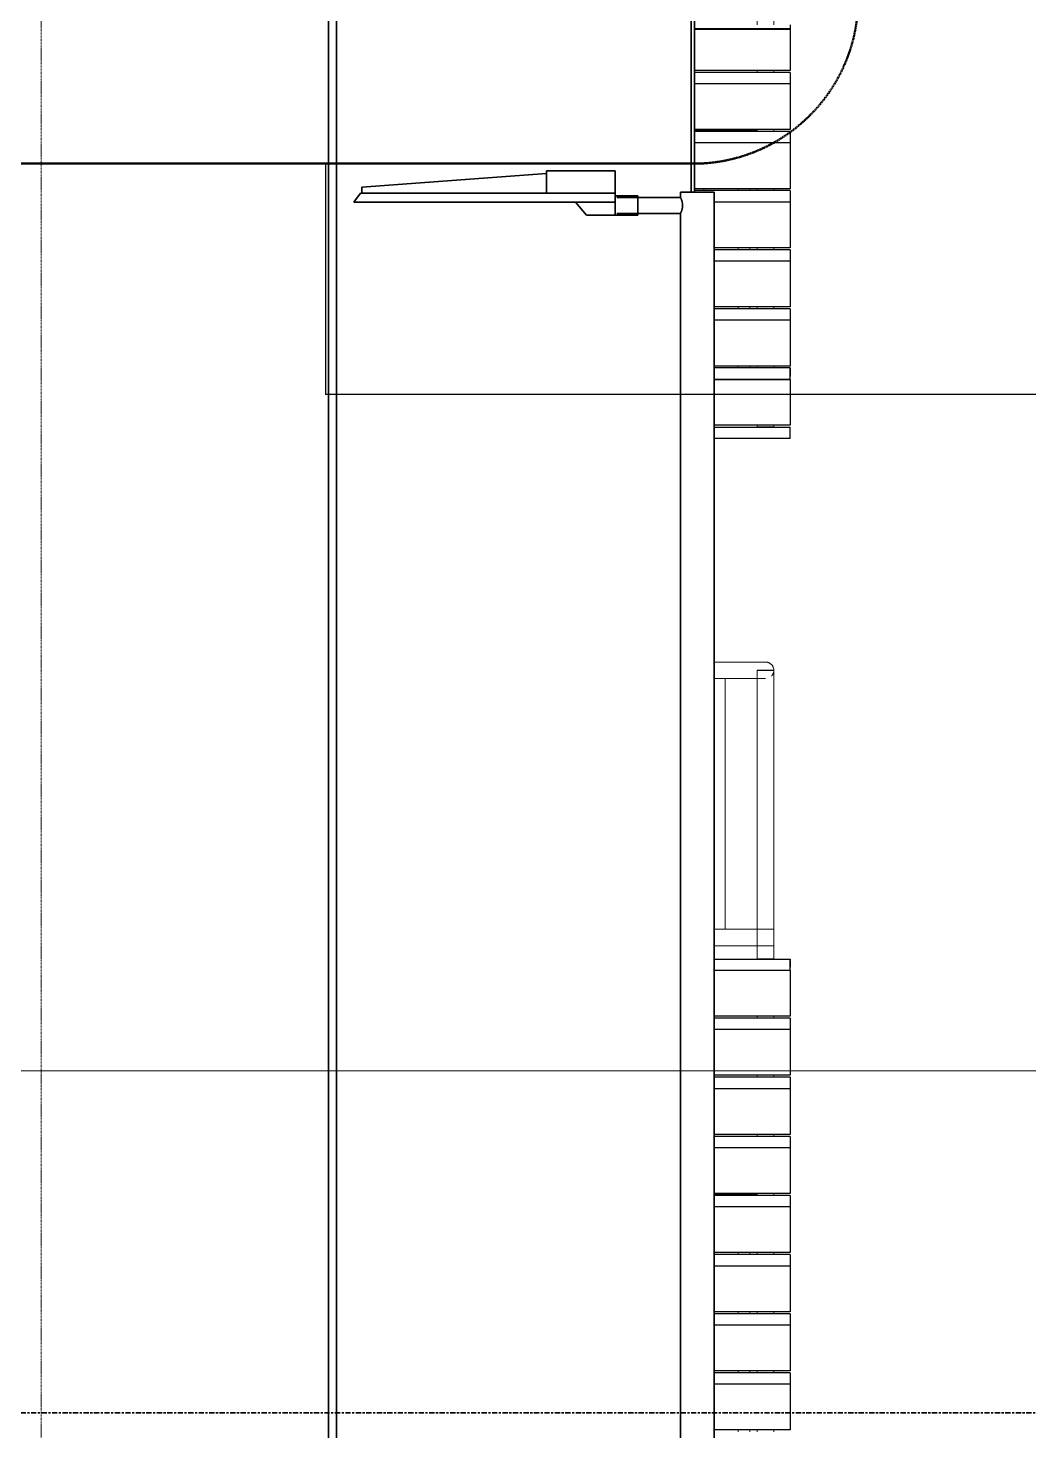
# Model space of a CAD drawing. Header units: millimetres. Extents: x -153298 to 620751, y -313239 to 250031.
# Drawn here: x 83564 to 86598, y -218200 to -213948 of the extents above; entities that cross this region are included whole.
import ezdxf

# ---------------------------------------------------------------- set-up
doc = ezdxf.new("R2010")
doc.units = ezdxf.units.MM
for name, pattern in [('Centre', [31.75, 6.35, -4.7625, 15.875, -4.7625]), ('DPA_Grid _ Level 100', [10, 5.5, -1.6, 1.3, -1.6]), ('DPA_Hidden 50', [3, 2, -1])]:
    doc.linetypes.add(name, pattern=pattern)
for name, color, linetype, lineweight in [('A-DETL-GENF', 7, 'Continuous', 35), ('A-FLOR-E', 7, 'Continuous', 35), ('A-FLOR-HRAL', 7, 'Continuous', 25), ('A-FLOR-LEVL', 7, 'Continuous', 35), ('E-LITE-EQPM', 7, 'Continuous', 35), ('G-ANNO-TEXT', 7, 'Continuous', 9), ('I-WALL-E', 7, 'Continuous', 35), ('S-GRID', 7, 'Continuous', 0), ('S-STRS-E', 7, 'Continuous', 25), ('WALL-E', 7, 'Continuous', 35)]:
    doc.layers.add(name, color=color, linetype=linetype, lineweight=lineweight)

# ---------------------------------------------------------------- blocks, each defined once
blk = doc.blocks.new('Railing - 35mm-V264-2150-01 ENTRANCE 1 ELEVATION 4')
at = {"layer": 'A-FLOR-HRAL', "color": 7, "lineweight": 9}
for p, q in [((18291.9, 111975.7), (18307, 111975.7)), ((18307, 111975.7), (18324.5, 111975.7)), ((18324.5, 111975.7), (18324.5, 111215.7)), ((18307, 111215.7), (18291.9, 111215.7)), ((18324.5, 111215.7), (18307, 111215.7))]:
    blk.add_line(p, q, dxfattribs=at)
blk = doc.blocks.new('Railing - 35mm-V260-2150-01 ENTRANCE 1 ELEVATION 4')
at = {"layer": 'A-FLOR-HRAL', "color": 7, "lineweight": 9}
for p, q in [((18364.5, 107004.5), (18364.5, 107010.3)), ((18399.5, 107010.3), (18399.5, 107004.5)), ((18364.5, 106825.4), (18364.5, 106831.1)), ((18399.5, 106831.1), (18399.5, 106825.4)), ((18364.5, 106646.2), (18364.5, 106651.9)), ((18399.5, 106651.9), (18399.5, 106646.2)), ((18364.5, 106467), (18364.5, 106472.7)), ((18399.5, 106472.7), (18399.5, 106467))]:
    blk.add_line(p, q, dxfattribs=at)
blk = doc.blocks.new('Railing - Post_50mm-V265-2150-01 ENTRANCE 1 ELEVATION 4')
at = {"layer": 'A-FLOR-HRAL', "color": 7, "lineweight": 9}
for p, q in [((18422, 111125.7), (18422, 112000.7)), ((18422, 112000.7), (18458.5, 112000.7)), ((18458.5, 112000.7), (18422, 112000.7)), ((18459.5, 112000.7), (18472, 112000.7)), ((18472, 112000.7), (18459.5, 112000.7)), ((18472, 112000.7), (18472, 111125.7)), ((18458.5, 111125.7), (18422, 111125.7)), ((18422, 111125.7), (18458.5, 111125.7)), ((18472, 111125.7), (18459.5, 111125.7)), ((18459.5, 111125.7), (18472, 111125.7))]:
    blk.add_line(p, q, dxfattribs=at)
blk = doc.blocks.new('Railing - Post_50mm-V261-2150-01 ENTRANCE 1 ELEVATION 4')
at = {"layer": 'A-FLOR-HRAL', "color": 7, "lineweight": 9}
for p, q in [((18422, 108775.4), (18458.5, 108775.4)), ((18458.5, 108775.4), (18422, 108775.4)), ((18422, 107990.4), (18422, 108750.4)), ((18459.5, 108775.4), (18472, 108775.4)), ((18472, 108775.4), (18459.5, 108775.4)), ((18472, 108775.4), (18472, 107900.4)), ((18422, 107900.4), (18422, 107940.5)), ((18458.5, 107900.4), (18422, 107900.4)), ((18422, 107900.4), (18458.5, 107900.4)), ((18472, 107900.4), (18459.5, 107900.4)), ((18459.5, 107900.4), (18472, 107900.4))]:
    blk.add_line(p, q, dxfattribs=at)
blk = doc.blocks.new('Railing - Post_50mm-V266-2150-01 ENTRANCE 1 ELEVATION 4')
at = {"layer": 'A-FLOR-HRAL', "color": 7, "lineweight": 9}
for p, q in [((18422, 110408.9), (18422, 110414.7)), ((18472, 110414.7), (18472, 110408.9)), ((18422, 110229.8), (18422, 110235.5)), ((18472, 110235.5), (18472, 110229.8)), ((18422, 110050.6), (18422, 110056.3)), ((18472, 110056.3), (18472, 110050.6)), ((18422, 109871.4), (18422, 109877.1)), ((18472, 109877.1), (18472, 109871.4)), ((18422, 109692.2), (18422, 109698)), ((18472, 109698), (18472, 109692.2)), ((18422, 109513), (18422, 109518.8)), ((18472, 109513), (18422, 109513)), ((18422, 109513), (18458.5, 109513)), ((18459.5, 109513), (18472, 109513)), ((18472, 109518.8), (18472, 109513))]:
    blk.add_line(p, q, dxfattribs=at)
blk = doc.blocks.new('Railing - Post_50mm-V262-2150-01 ENTRANCE 1 ELEVATION 4')
at = {"layer": 'A-FLOR-HRAL', "color": 7, "lineweight": 9}
for p, q in [((18422, 107004.5), (18422, 107010.3)), ((18472, 107010.3), (18472, 107004.5)), ((18422, 106825.4), (18422, 106831.1)), ((18472, 106831.1), (18472, 106825.4)), ((18422, 106646.2), (18422, 106651.9)), ((18472, 106651.9), (18472, 106646.2)), ((18422, 106467), (18422, 106472.7)), ((18472, 106472.7), (18472, 106467)), ((18422, 106287.8), (18422, 106293.6)), ((18447, 106287.8), (18458.5, 106287.8)), ((18458.5, 106287.8), (18447, 106287.8)), ((18447, 106287.8), (18447, 106287.8)), ((18459.5, 106287.8), (18459.5, 106287.8)), ((18472, 106293.6), (18472, 106287.8))]:
    blk.add_line(p, q, dxfattribs=at)
blk = doc.blocks.new('Railing - Railing-14945778-2150-01 ENTRANCE 1 ELEVATION 4')
at = {"layer": 'A-FLOR-HRAL', "color": 7, "lineweight": 9}
for p, q in [((18472, 111215.7), (18290.8, 111215.7)), ((18472, 111215.7), (18472, 111190.7)), ((18472, 111190.7), (18472, 111214.8)), ((18290.8, 111165.7), (18472, 111165.7)), ((18422, 111165.7), (18422, 111125.7)), ((18472, 111190.7), (18472, 111165.7)), ((18472, 111166.5), (18472, 111190.7)), ((18472, 111125.7), (18472, 111186)), ((18422, 110952.2), (18422, 110946.5)), ((18472, 110946.5), (18472, 110952.2)), ((18422, 110773), (18422, 110767.3)), ((18472, 110767.3), (18472, 110773)), ((18422, 110593.9), (18422, 110588.1)), ((18472, 110588.1), (18472, 110593.9)), ((18422, 110414.7), (18422, 110408.9)), ((18472, 110408.9), (18472, 110414.7)), ((18422, 110235.5), (18422, 110229.8)), ((18472, 110229.8), (18472, 110235.5)), ((18422, 110056.3), (18422, 110050.6)), ((18472, 110050.6), (18472, 110056.3)), ((18422, 109877.1), (18422, 109871.4)), ((18472, 109871.4), (18472, 109877.1)), ((18422, 109698), (18422, 109692.2)), ((18472, 109692.2), (18472, 109698))]:
    blk.add_line(p, q, dxfattribs=at)
at = {"color": 7}
for name, p in [('Railing - 35mm-V264-2150-01 ENTRANCE 1 ELEVATION 4', (0, 0)), ('Railing - Post_50mm-V265-2150-01 ENTRANCE 1 ELEVATION 4', (0, 0)), ('Railing - Post_50mm-V261-2150-01 ENTRANCE 1 ELEVATION 4', (0, 3225.2)), ('Railing - Post_50mm-V266-2150-01 ENTRANCE 1 ELEVATION 4', (0, 0)), ('Railing - 35mm-V260-2150-01 ENTRANCE 1 ELEVATION 4', (0, 3225.2)), ('Railing - Post_50mm-V262-2150-01 ENTRANCE 1 ELEVATION 4', (0, 3225.2))]:
    blk.add_blockref(name, p, dxfattribs=at)
blk = doc.blocks.new('Top Rail Type - Top Rail_Internal_-14945782-2150-01 ENTRANCE 1 ELEVATION 4')
at = {"layer": 'A-FLOR-HRAL', "color": 7, "lineweight": 9}
for p, q in [((18447, 112025.7), (18290.8, 112025.7)), ((18290.8, 111975.7), (18447, 111975.7)), ((18422, 111975.7), (18422, 111215.7)), ((18472, 111125.7), (18472, 112000.7)), ((18422, 111165.7), (18422, 111125.7)), ((18422, 110952.2), (18422, 110946.5)), ((18472, 110946.5), (18472, 110952.2)), ((18422, 110773), (18422, 110767.3)), ((18472, 110767.3), (18472, 110773)), ((18422, 110593.9), (18422, 110588.1)), ((18472, 110588.1), (18472, 110593.9)), ((18422, 110413), (18290.8, 110413)), ((18422, 110414.7), (18422, 110408.9)), ((18472, 110408.9), (18472, 110414.7))]:
    blk.add_line(p, q, dxfattribs=at)
for points in [[(18447, 112025.7), (18451, 112025.6), (18454.9, 112024.7), (18458.5, 112022.9)], [(18459.5, 112022.3), (18461.4, 112021.2), (18464.9, 112018.5), (18468.9, 112013.3), (18471.4, 112007.2), (18472, 112002.8), (18472, 112000.7)]]:
    blk.add_open_spline(points, degree=3, dxfattribs=at)
for points, knots in [([(18447, 112025.7), (18447.6, 112025.7), (18448.7, 112025.6), (18450.3, 112025.5), (18451.9, 112025.2), (18453.5, 112024.8), (18455.1, 112024.3), (18456.6, 112023.8), (18458.1, 112023.1), (18459.5, 112022.3), (18460.9, 112021.5), (18462.7, 112020.2), (18464.3, 112018.7), (18465.8, 112017.1), (18467.2, 112015.5), (18468.7, 112013.2), (18470.2, 112010.2), (18471.6, 112006.1), (18472, 112002.8), (18472, 112000.7)], [0.5, 0.5, 0.5, 0.5, 0.5208333, 0.5416667, 0.5625, 0.5833333, 0.6041667, 0.625, 0.6458333, 0.6666667, 0.6875, 0.7083333, 0.75, 0.7708333, 0.7916667, 0.8333333, 0.875, 0.9166667, 1, 1, 1, 1]), ([(18472, 112000.7), (18472, 111998.5), (18471.6, 111995.2), (18470.2, 111991.1), (18468.7, 111988.1), (18467.2, 111985.8), (18465.8, 111984.2), (18465.1, 111983.4), (18464.7, 111983)], [0, 0, 0, 0, 0.0833333, 0.125, 0.1666667, 0.2083333, 0.2291667, 0.25, 0.25, 0.25, 0.25])]:
    blk.add_open_spline(points, degree=3, knots=knots, dxfattribs=at)
blk = doc.blocks.new('Railing - 35mm-V267-2150-01 ENTRANCE 1 ELEVATION 4')
at = {"layer": 'A-FLOR-HRAL', "color": 7, "lineweight": 9}
for p, q in [((18289.5, 114082.5), (18289.5, 114842.5)), ((18289.5, 114842.5), (18307, 114842.5)), ((18307, 114842.5), (18324.5, 114842.5)), ((18324.5, 114842.5), (18324.5, 114082.5)), ((18307, 114082.5), (18289.5, 114082.5)), ((18324.5, 114082.5), (18307, 114082.5))]:
    blk.add_line(p, q, dxfattribs=at)
blk = doc.blocks.new('Railing - 35mm-V268-2150-01 ENTRANCE 1 ELEVATION 4')
at = {"layer": 'A-FLOR-HRAL', "color": 7, "lineweight": 9}
blk.add_line((18259.5, 113460.7), (18259.5, 113455), dxfattribs=at)
blk = doc.blocks.new('Railing - Post_50mm-V269-2150-01 ENTRANCE 1 ELEVATION 4')
at = {"layer": 'A-FLOR-HRAL', "color": 7, "lineweight": 9}
for p, q in [((18422, 113992.5), (18422, 114867.5)), ((18422, 114867.5), (18458.5, 114867.5)), ((18458.5, 114867.5), (18422, 114867.5)), ((18459.5, 114867.5), (18472, 114867.5)), ((18472, 114867.5), (18459.5, 114867.5)), ((18472, 114867.5), (18472, 113992.5)), ((18472, 113992.5), (18422, 113992.5)), ((18422, 113992.5), (18458.5, 113992.5)), ((18459.5, 113992.5), (18472, 113992.5))]:
    blk.add_line(p, q, dxfattribs=at)
blk = doc.blocks.new('Railing - Post_50mm-V270-2150-01 ENTRANCE 1 ELEVATION 4')
at = {"layer": 'A-FLOR-HRAL', "color": 7, "lineweight": 9}
for p, q in [((18422, 114867.5), (18458.5, 114867.5)), ((18458.5, 114867.5), (18422, 114867.5)), ((18459.5, 114867.5), (18472, 114867.5)), ((18472, 114867.5), (18459.5, 114867.5)), ((18472, 114867.5), (18472, 113992.5)), ((18422, 114082.5), (18422, 114842.5)), ((18422, 113992.5), (18422, 114032.5)), ((18458.5, 113992.5), (18422, 113992.5)), ((18422, 113992.5), (18458.5, 113992.5)), ((18472, 113992.5), (18459.5, 113992.5)), ((18459.5, 113992.5), (18472, 113992.5))]:
    blk.add_line(p, q, dxfattribs=at)
blk = doc.blocks.new('Railing - Post_50mm-V271-2150-01 ENTRANCE 1 ELEVATION 4')
at = {"layer": 'A-FLOR-HRAL', "color": 7, "lineweight": 9}
for p, q in [((18422, 114867.5), (18458.5, 114867.5)), ((18458.5, 114867.5), (18422, 114867.5)), ((18459.5, 114867.5), (18472, 114867.5)), ((18472, 114867.5), (18459.5, 114867.5)), ((18472, 114867.5), (18472, 113957.5)), ((18422, 114082.5), (18422, 114842.5)), ((18422, 113957.5), (18422, 114032.5)), ((18422, 113813.3), (18422, 113819.1)), ((18458.5, 113813.3), (18422, 113813.3)), ((18422, 113813.3), (18458.5, 113813.3)), ((18472, 113813.3), (18459.5, 113813.3)), ((18459.5, 113813.3), (18472, 113813.3)), ((18472, 113819.1), (18472, 113813.3))]:
    blk.add_line(p, q, dxfattribs=at)
blk = doc.blocks.new('Railing - Post_50mm-V272-2150-01 ENTRANCE 1 ELEVATION 4')
at = {"layer": 'A-FLOR-HRAL', "color": 7, "lineweight": 9}
for p, q in [((18422, 113634.5), (18422, 113639.9)), ((18472, 113639.9), (18472, 113634.5)), ((18422, 113455), (18422, 113460.7)), ((18472, 113460.7), (18472, 113455)), ((18422, 113275.8), (18422, 113281.5)), ((18472, 113281.5), (18472, 113275.8)), ((18422, 113096.6), (18422, 113102.4)), ((18472, 113102.4), (18472, 113096.6)), ((18422, 112917.4), (18422, 112923.2)), ((18472, 112923.2), (18472, 112917.4)), ((18422, 112738.3), (18422, 112744)), ((18472, 112738.3), (18422, 112738.3)), ((18422, 112738.3), (18458.5, 112738.3)), ((18459.5, 112738.3), (18472, 112738.3)), ((18472, 112744), (18472, 112738.3))]:
    blk.add_line(p, q, dxfattribs=at)
blk = doc.blocks.new('Railing - Railing-14946120-2150-01 ENTRANCE 1 ELEVATION 4')
at = {"layer": 'A-FLOR-HRAL', "color": 7, "lineweight": 9}
for p, q in [((18472, 114082.5), (18232, 114082.5)), ((18472, 114082.5), (18472, 114057.5)), ((18472, 114064.5), (18472, 114081.7)), ((18472, 114057.5), (18472, 114064)), ((18472, 114057.5), (18472, 114032.5)), ((18472, 114033.4), (18472, 114057.5)), ((18472, 113957.5), (18472, 114052.8)), ((18232, 114032.5), (18472, 114032.5)), ((18422, 114032.5), (18422, 113957.5)), ((18422, 113819.1), (18422, 113813.3)), ((18472, 113813.3), (18472, 113819.1)), ((18422, 113639.9), (18422, 113634.5)), ((18472, 113634.5), (18472, 113639.9)), ((18422, 113460.7), (18422, 113455)), ((18472, 113455), (18472, 113460.7)), ((18422, 113281.5), (18422, 113275.8)), ((18472, 113275.8), (18472, 113281.5)), ((18422, 113102.4), (18422, 113096.6)), ((18472, 113096.6), (18472, 113102.4)), ((18422, 112923.2), (18422, 112917.4)), ((18472, 112917.4), (18472, 112923.2))]:
    blk.add_line(p, q, dxfattribs=at)
at = {"color": 7}
for name, p in [('Railing - Post_50mm-V269-2150-01 ENTRANCE 1 ELEVATION 4', (0, 0)), ('Railing - Post_50mm-V270-2150-01 ENTRANCE 1 ELEVATION 4', (0, 0)), ('Railing - Post_50mm-V271-2150-01 ENTRANCE 1 ELEVATION 4', (0, 0)), ('Railing - 35mm-V267-2150-01 ENTRANCE 1 ELEVATION 4', (0, 0)), ('Railing - Post_50mm-V272-2150-01 ENTRANCE 1 ELEVATION 4', (0, 0)), ('Railing - 35mm-V268-2150-01 ENTRANCE 1 ELEVATION 4', (0, 0)), ('Railing - 35mm-V260-2150-01 ENTRANCE 1 ELEVATION 4', (0, 6450.4)), ('Railing - Post_50mm-V262-2150-01 ENTRANCE 1 ELEVATION 4', (0, 6450.4))]:
    blk.add_blockref(name, p, dxfattribs=at)
blk = doc.blocks.new('Top Rail Type - Top Rail_Internal_-14946124-2150-01 ENTRANCE 1 ELEVATION 4')
at = {"layer": 'A-FLOR-HRAL', "color": 7, "lineweight": 9}
for p, q in [((18447, 114892.5), (18232, 114892.5)), ((18472, 113957.5), (18472, 114867.5)), ((18232, 114842.5), (18447, 114842.5)), ((18422, 114842.5), (18422, 114082.5)), ((18422, 114032.5), (18422, 113957.5)), ((18422, 113819.1), (18422, 113813.3)), ((18472, 113813.3), (18472, 113819.1)), ((18422, 113638.3), (18232, 113638.3)), ((18422, 113639.9), (18422, 113634.5)), ((18472, 113634.5), (18472, 113639.9))]:
    blk.add_line(p, q, dxfattribs=at)
for points in [[(18447, 114892.5), (18451, 114892.5), (18454.9, 114891.5), (18458.5, 114889.7)], [(18459.5, 114889.2), (18461.3, 114888.1), (18463, 114886.9), (18464.5, 114885.4)], [(18464.7, 114885.2), (18466.2, 114883.6), (18468.9, 114880.2), (18471.4, 114874.1), (18472, 114869.7), (18472, 114867.5)]]:
    blk.add_open_spline(points, degree=3, dxfattribs=at)
for points, knots in [([(18447, 114892.5), (18447.6, 114892.5), (18448.7, 114892.5), (18450.3, 114892.3), (18451.9, 114892), (18453.5, 114891.7), (18455.1, 114891.2), (18456.6, 114890.6), (18458.1, 114889.9), (18459.5, 114889.2), (18460.9, 114888.3), (18462.7, 114887), (18464.3, 114885.6), (18465.8, 114884), (18467.2, 114882.3), (18468.7, 114880), (18470.2, 114877.1), (18471.6, 114873), (18472, 114869.7), (18472, 114867.5)], [0.5, 0.5, 0.5, 0.5, 0.5208333, 0.5416667, 0.5625, 0.5833333, 0.6041667, 0.625, 0.6458333, 0.6666667, 0.6875, 0.7083333, 0.75, 0.7708333, 0.7916667, 0.8333333, 0.875, 0.9166667, 1, 1, 1, 1]), ([(18472, 114867.5), (18472, 114865.3), (18471.6, 114862.1), (18470.2, 114857.9), (18468.7, 114855), (18467.2, 114852.7), (18465.8, 114851), (18465.1, 114850.2), (18464.7, 114849.8)], [0, 0, 0, 0, 0.0833333, 0.125, 0.1666667, 0.2083333, 0.2291667, 0.25, 0.25, 0.25, 0.25])]:
    blk.add_open_spline(points, degree=3, knots=knots, dxfattribs=at)
blk = doc.blocks.new('ACM_L14 - LED Street Light Luminaire with Wide Light - PRA4-CB-8-V324-2150-01 ENTRANCE 1 ELEVATION 4')
at = {"layer": 'E-LITE-EQPM', "color": 7}
for p, q in [((17223.2, 113465.7), (17783.2, 113507.1)), ((17783.2, 113507.1), (17223.2, 113465.7)), ((17991.5, 113515.1), (17783.2, 113515.1)), ((17783.2, 113500.1), (17783.2, 113515.1)), ((17783.2, 113514.6), (17783.2, 113500.1)), ((17783.2, 113507.1), (17783.2, 113447.1)), ((17783.2, 113447.1), (17783.2, 113507.1)), ((17783.2, 113500.1), (17783.2, 113447.1)), ((17783.2, 113447.1), (17783.2, 113500.1)), ((17991.5, 113515.1), (17991.5, 113500.1)), ((17991.5, 113500.1), (17991.5, 113514.6)), ((17991.5, 113447.1), (17991.5, 113500.1)), ((17991.5, 113500.1), (17991.5, 113447.1)), ((17223.2, 113447.1), (17223.2, 113465.7)), ((17223.2, 113465.7), (17223.2, 113447.1)), ((17219.5, 113447.1), (17199.5, 113419.6)), ((17199.5, 113419.6), (17219.5, 113447.1)), ((17244.5, 113419.6), (17199.5, 113419.6)), ((17199.5, 113419.6), (17244.5, 113419.6)), ((17219.5, 113447.1), (17244.5, 113447.1)), ((17244.5, 113447.1), (17219.5, 113447.1)), ((17244.5, 113419.6), (17220.4, 113419.6)), ((17220.6, 113419.6), (17252.5, 113419.6)), ((17783.2, 113447.1), (17223.2, 113447.1)), ((17223.2, 113447.1), (17783.2, 113447.1)), ((17244.5, 113447.1), (17564.3, 113447.1)), ((17564.3, 113447.1), (17244.5, 113447.1)), ((17703.2, 113419.6), (17244.5, 113419.6)), ((17706.8, 113419.6), (17244.5, 113419.6)), ((17244.5, 113419.6), (17706.8, 113419.6)), ((17252.5, 113419.6), (17711.6, 113419.6)), ((17564.3, 113447.1), (17586.7, 113447.1)), ((17586.7, 113447.1), (17564.3, 113447.1)), ((17586.7, 113447.1), (17688.5, 113447.1)), ((17688.5, 113447.1), (17586.7, 113447.1)), ((17688.5, 113447.1), (17991.5, 113447.1)), ((17991.5, 113447.1), (17688.5, 113447.1)), ((17755.3, 113419.6), (17703.2, 113419.6)), ((17742.1, 113419.6), (17706.8, 113419.6)), ((17706.8, 113419.6), (17742.1, 113419.6)), ((17711.6, 113419.6), (17755.3, 113419.6)), ((17878.7, 113419.6), (17742.1, 113419.6)), ((17742.1, 113419.6), (17878.7, 113419.6)), ((17991.5, 113447.1), (17783.2, 113447.1)), ((17783.2, 113447.1), (17991.5, 113447.1)), ((17904.2, 113380.6), (17871.5, 113419.6)), ((17871.5, 113419.6), (17991.5, 113419.6)), ((17991.5, 113419.6), (17871.5, 113419.6)), ((17871.5, 113419.6), (17904.2, 113380.6)), ((17991.5, 113419.6), (17878.7, 113419.6)), ((17878.7, 113419.6), (17991.5, 113419.6)), ((17991.5, 113419.6), (17991.5, 113447.1)), ((17991.5, 113419.6), (17991.5, 113447.1)), ((18059.5, 113438.6), (17991.5, 113438.6)), ((17991.5, 113419.6), (17991.5, 113437.7)), ((17991.5, 113437.7), (17991.5, 113419.6)), ((17991.5, 113419.6), (17991.5, 113433.4)), ((17991.5, 113433.4), (17991.5, 113419.6)), ((17991.5, 113409.6), (17991.5, 113419.6)), ((17991.5, 113419.6), (17991.5, 113409.6)), ((17991.5, 113409.6), (17991.5, 113419.6)), ((17991.5, 113419.6), (17991.5, 113409.6)), ((17991.5, 113419.6), (17991.5, 113380.6)), ((17991.5, 113380.6), (17991.5, 113419.6)), ((18189.2, 113433.7), (17996.5, 113433.7)), ((18059.5, 113438.6), (18059.5, 113409.6)), ((18059.5, 113434.7), (18059.5, 113437.6)), ((18059.5, 113409.6), (18059.5, 113432.8)), ((18189.2, 113450), (18189.2, 113433.7)), ((18189.2, 113450), (18290.8, 113450)), ((18290.8, 113450), (18189.2, 113450)), ((18290.8, 101550), (18290.8, 113450)), ((17991.5, 113380.6), (17904.2, 113380.6)), ((17904.2, 113380.6), (17991.5, 113380.6)), ((17991.5, 113409.6), (17991.5, 113381.6)), ((17991.5, 113381.6), (17991.5, 113409.6)), ((17991.5, 113409.6), (17991.5, 113386.4)), ((17991.5, 113386.4), (17991.5, 113409.6)), ((17991.5, 113380.6), (18059.5, 113380.6)), ((17996.5, 113385.7), (18189.2, 113385.7)), ((18059.5, 113409.6), (18059.5, 113380.6)), ((18059.5, 113386.4), (18059.5, 113409.6)), ((18059.5, 113381.6), (18059.5, 113385.8)), ((18189.2, 113385.8), (18189.2, 102440.9))]:
    blk.add_line(p, q, dxfattribs=at)
blk.add_open_spline([(18189.2, 113433.7), (18189.2, 113433.7), (18189.4, 113433.5), (18189.9, 113432.4), (18190.8, 113430.6), (18191.8, 113428.2), (18192.7, 113425.8), (18193.5, 113423.6), (18194, 113421.8), (18194.4, 113420), (18194.8, 113418), (18195.2, 113416), (18195.5, 113413.8), (18195.6, 113411.4), (18195.6, 113408.7), (18195.5, 113406), (18195.2, 113403.5), (18194.7, 113400.9), (18194.2, 113398.5), (18193.6, 113396.4), (18192.9, 113394.3), (18192.2, 113392.4), (18191.4, 113390.2), (18189.9, 113386.9), (18189.2, 113385.8), (18189.2, 113385.7)], degree=3, knots=[0, 0, 0, 0, 0.055556, 0.111111, 0.166667, 0.222222, 0.277778, 0.305556, 0.333333, 0.361111, 0.388889, 0.416667, 0.444444, 0.479167, 0.513889, 0.548611, 0.583333, 0.618056, 0.652778, 0.6875, 0.722222, 0.756944, 0.791667, 0.861111, 1, 1, 1, 1], dxfattribs=at)
blk = doc.blocks.new('ACM_L14 - LED Street Light Luminaire with Wide Light - PRA4-CB-8-V325-2150-01 ENTRANCE 1 ELEVATION 4')
at = {"layer": 'E-LITE-EQPM', "color": 7}
for p, q in [((17223.2, 113465.7), (17783.2, 113507.1)), ((17783.2, 113507.1), (17223.2, 113465.7)), ((17991.5, 113515.1), (17783.2, 113515.1)), ((17783.2, 113500.1), (17783.2, 113514.6)), ((17783.2, 113514.6), (17783.2, 113500.1)), ((17783.2, 113507.1), (17783.2, 113447.1)), ((17783.2, 113447.1), (17783.2, 113507.1)), ((17783.2, 113500.1), (17783.2, 113447.1)), ((17783.2, 113447.1), (17783.2, 113500.1)), ((17991.5, 113500.1), (17991.5, 113514.6)), ((17991.5, 113514.6), (17991.5, 113500.1)), ((17991.5, 113447.1), (17991.5, 113500.1)), ((17991.5, 113500.1), (17991.5, 113447.1)), ((17223.2, 113447.1), (17223.2, 113465.7)), ((17223.2, 113465.7), (17223.2, 113447.1)), ((17219.5, 113447.1), (17199.5, 113419.6)), ((17199.5, 113419.6), (17219.5, 113447.1)), ((17244.5, 113419.6), (17199.5, 113419.6)), ((17199.5, 113419.6), (17244.5, 113419.6)), ((17219.5, 113447.1), (17244.5, 113447.1)), ((17244.5, 113447.1), (17219.5, 113447.1)), ((17244.5, 113419.6), (17220.4, 113419.6)), ((17220.6, 113419.6), (17252.5, 113419.6)), ((17783.2, 113447.1), (17223.2, 113447.1)), ((17223.2, 113447.1), (17783.2, 113447.1)), ((17244.5, 113447.1), (17564.3, 113447.1)), ((17564.3, 113447.1), (17244.5, 113447.1)), ((17703.2, 113419.6), (17244.5, 113419.6)), ((17706.8, 113419.6), (17244.5, 113419.6)), ((17244.5, 113419.6), (17706.8, 113419.6)), ((17252.5, 113419.6), (17711.6, 113419.6)), ((17564.3, 113447.1), (17586.7, 113447.1)), ((17586.7, 113447.1), (17564.3, 113447.1)), ((17586.7, 113447.1), (17688.5, 113447.1)), ((17688.5, 113447.1), (17586.7, 113447.1)), ((17688.5, 113447.1), (17991.5, 113447.1)), ((17991.5, 113447.1), (17688.5, 113447.1)), ((17755.3, 113419.6), (17703.2, 113419.6)), ((17742.1, 113419.6), (17706.8, 113419.6)), ((17706.8, 113419.6), (17742.1, 113419.6)), ((17711.6, 113419.6), (17755.3, 113419.6)), ((17878.7, 113419.6), (17742.1, 113419.6)), ((17742.1, 113419.6), (17878.7, 113419.6)), ((17991.5, 113447.1), (17783.2, 113447.1)), ((17783.2, 113447.1), (17991.5, 113447.1)), ((17904.2, 113380.6), (17871.5, 113419.6)), ((17871.5, 113419.6), (17991.5, 113419.6)), ((17991.5, 113419.6), (17871.5, 113419.6)), ((17871.5, 113419.6), (17904.2, 113380.6)), ((17991.5, 113419.6), (17878.7, 113419.6)), ((17878.7, 113419.6), (17991.5, 113419.6)), ((17991.5, 113419.6), (17991.5, 113447.1)), ((17991.5, 113419.6), (17991.5, 113447.1)), ((17991.5, 113419.6), (17991.5, 113437.7)), ((17991.5, 113437.7), (17991.5, 113419.6)), ((17991.5, 113419.6), (17991.5, 113433.4)), ((17991.5, 113433.4), (17991.5, 113419.6)), ((17991.5, 113409.6), (17991.5, 113419.6)), ((17991.5, 113419.6), (17991.5, 113409.6)), ((17991.5, 113409.6), (17991.5, 113419.6)), ((17991.5, 113419.6), (17991.5, 113409.6)), ((17991.5, 113419.6), (17991.5, 113380.6)), ((17991.5, 113380.6), (17991.5, 113419.6)), ((18059.5, 113434.7), (18059.5, 113437.6)), ((18059.5, 113437.6), (18059.5, 113434.7)), ((18189.2, 113433.7), (18059.5, 113433.7)), ((18189.2, 113450), (18189.2, 113433.7)), ((18189.2, 113450), (18290.8, 113450)), ((18290.8, 113450), (18189.2, 113450)), ((18290.8, 101550), (18290.8, 113450)), ((17991.5, 113380.6), (17904.2, 113380.6)), ((17904.2, 113380.6), (17991.5, 113380.6)), ((17991.5, 113409.6), (17991.5, 113381.6)), ((17991.5, 113381.6), (17991.5, 113409.6)), ((17991.5, 113409.6), (17991.5, 113386.4)), ((17991.5, 113386.4), (17991.5, 113409.6)), ((18059.5, 113385.8), (18059.5, 113381.6)), ((18059.5, 113381.6), (18059.5, 113385.8)), ((18059.5, 113385.7), (18189.2, 113385.7))]:
    blk.add_line(p, q, dxfattribs=at)
blk.add_open_spline([(18189.2, 113433.7), (18189.2, 113433.7), (18189.4, 113433.5), (18189.9, 113432.4), (18190.8, 113430.6), (18191.8, 113428.2), (18192.7, 113425.8), (18193.5, 113423.6), (18194, 113421.8), (18194.4, 113420), (18194.8, 113418), (18195.2, 113416), (18195.5, 113413.8), (18195.6, 113411.4), (18195.6, 113408.7), (18195.5, 113406), (18195.2, 113403.5), (18194.7, 113400.9), (18194.2, 113398.5), (18193.6, 113396.4), (18192.9, 113394.3), (18192.2, 113392.4), (18191.4, 113390.2), (18189.9, 113386.9), (18189.2, 113385.8), (18189.2, 113385.7)], degree=3, knots=[0, 0, 0, 0, 0.055556, 0.111111, 0.166667, 0.222222, 0.277778, 0.305556, 0.333333, 0.361111, 0.388889, 0.416667, 0.444444, 0.479167, 0.513889, 0.548611, 0.583333, 0.618056, 0.652778, 0.6875, 0.722222, 0.756944, 0.791667, 0.861111, 1, 1, 1, 1], dxfattribs=at)
blk = doc.blocks.new('DPA_AN_Callout - DPA_AN_Callout-15531120-2150-01 ENTRANCE 1 ELEVATION 4')
at = {"layer": 'A-DETL-GENF', "color": 7, "linetype": 'DPA_Hidden 50', "lineweight": 50}
blk.add_line((18227.9, 113536.5), (15776.2, 113536.5), dxfattribs=at)
at = {"layer": 'A-DETL-GENF', "color": 7, "lineweight": 25}
for p in [(17113, 113536.5), (23961.3, 112837)]:
    blk.add_line(p, (17113, 112837), dxfattribs=at)
at = {"layer": 'A-DETL-GENF', "color": 7, "linetype": 'DPA_Hidden 50', "lineweight": 50}
blk.add_arc((18227.9, 114036.5), 500, 270, 0, dxfattribs=at)

msp = doc.modelspace()

# ---------------------------------------------------------------- linework, layer by layer
at = {"layer": 'A-FLOR-E', "color": 7}
for p, q in [((85584.6466, -213950.0775), (85874.6466, -213950.0775)), ((85874.6466, -213951.0775), (85584.6466, -213951.0775)), ((85874.6466, -213951.0775), (85874.6466, -213950.0775))]:
    msp.add_line(p, q, dxfattribs=at)
at = {"layer": 'A-FLOR-LEVL', "color": 7, "linetype": 'Centre'}
msp.add_line((60861.2198, -218145.1981), (103364.1634, -218145.1981), dxfattribs=at)
at = {"layer": 'G-ANNO-TEXT', "color": 7}
msp.add_line((82764.9333, -217108.3175), (89283.6621, -217108.3175), dxfattribs=at)
at = {"layer": 'I-WALL-E', "color": 7}
for p, q in [((84474.6466, -222345.1981), (84474.6466, -209595.1981)), ((84474.6466, -222345.1981), (84474.6466, -209595.1981)), ((84499.6466, -209595.1981), (84499.6466, -222345.1981)), ((84499.6466, -209595.1981), (84499.6466, -222345.1981)), ((85574.6466, -209595.1981), (85574.6466, -214445.1981)), ((85574.6466, -214445.1981), (85574.6466, -209595.1981))]:
    msp.add_line(p, q, dxfattribs=at)
at = {"layer": 'S-GRID', "color": 7, "linetype": 'DPA_Grid _ Level 100'}
msp.add_line((83604.6437, -229056.5534), (83604.6437, -208295.861), dxfattribs=at)
at = {"layer": 'S-STRS-E', "color": 7}
for p, q in [((85874.6466, -213937.6862), (85874.6466, -214076.1262)), ((85874.6466, -214076.1262), (85584.6466, -214076.1262)), ((85874.6466, -214081.8649), (85584.6466, -214081.8649)), ((85874.6466, -214081.8649), (85584.6466, -214081.8649)), ((85874.6466, -214081.8649), (85584.6466, -214081.8649)), ((85874.6466, -214081.8649), (85584.6466, -214081.8649)), ((85874.6466, -214081.8649), (85584.6466, -214081.8649)), ((85874.6466, -214081.8649), (85584.6466, -214081.8649)), ((85874.6466, -214081.8649), (85584.6466, -214081.8649)), ((85874.6466, -214081.8649), (85874.6466, -214116.8649)), ((85874.6466, -214081.8649), (85874.6466, -214084.3649)), ((85874.6466, -214081.8649), (85874.6466, -214084.3649)), ((85874.6466, -214081.8649), (85874.6466, -214084.3649)), ((85874.6466, -214081.8649), (85874.6466, -214084.3649)), ((85874.6466, -214081.8649), (85874.6466, -214084.3649)), ((85874.6466, -214081.8649), (85874.6466, -214086.8649)), ((85874.6466, -214086.8649), (85874.6466, -214096.8649)), ((85874.6466, -214086.8649), (85874.6466, -214106.8649)), ((85874.6466, -214087.3649), (85874.6466, -214096.3649)), ((85874.6466, -214096.3649), (85874.6466, -214099.8649)), ((85874.6466, -214096.8649), (85874.6466, -214099.3649)), ((85874.6466, -214116.8649), (85584.6466, -214116.8649)), ((85874.6466, -214116.8649), (85584.6466, -214116.8649)), ((85874.6466, -214116.8649), (85874.6466, -214255.3049)), ((85874.6466, -214255.3049), (85584.6466, -214255.3049)), ((85874.6466, -214261.0436), (85584.6466, -214261.0436)), ((85874.6466, -214261.0436), (85584.6466, -214261.0436)), ((85874.6466, -214261.0436), (85584.6466, -214261.0436)), ((85874.6466, -214261.0436), (85584.6466, -214261.0436)), ((85874.6466, -214261.0436), (85584.6466, -214261.0436)), ((85874.6466, -214261.0436), (85584.6466, -214261.0436)), ((85874.6466, -214261.0436), (85584.6466, -214261.0436)), ((85874.6466, -214261.0436), (85874.6466, -214296.0436)), ((85874.6466, -214261.0436), (85874.6466, -214263.5436)), ((85874.6466, -214261.0436), (85874.6466, -214263.5436)), ((85874.6466, -214261.0436), (85874.6466, -214263.5436)), ((85874.6466, -214261.0436), (85874.6466, -214263.5436)), ((85874.6466, -214261.0436), (85874.6466, -214263.5436)), ((85874.6466, -214261.0436), (85874.6466, -214266.0436)), ((85874.6466, -214266.0436), (85874.6466, -214276.0436)), ((85874.6466, -214266.0436), (85874.6466, -214286.0436)), ((85874.6466, -214266.5436), (85874.6466, -214275.5436)), ((85874.6466, -214275.5436), (85874.6466, -214279.0436)), ((85874.6466, -214276.0436), (85874.6466, -214278.5436)), ((85874.6466, -214296.0436), (85584.6466, -214296.0436)), ((85874.6466, -214296.0436), (85584.6466, -214296.0436)), ((85874.6466, -214296.0436), (85874.6466, -214434.4836)), ((85874.6466, -214434.4836), (85584.6466, -214434.4836)), ((85874.6466, -214440.2224), (85584.6466, -214440.2224)), ((85874.6466, -214440.2224), (85584.6466, -214440.2224)), ((85874.6466, -214440.2224), (85584.6466, -214440.2224)), ((85874.6466, -214440.2224), (85584.6466, -214440.2224)), ((85874.6466, -214440.2224), (85584.6466, -214440.2224)), ((85874.6466, -214440.2224), (85584.6466, -214440.2224)), ((85874.6466, -214440.2224), (85584.6466, -214440.2224)), ((85874.6466, -214440.2224), (85874.6466, -214475.2224)), ((85874.6466, -214440.2224), (85874.6466, -214442.7224)), ((85874.6466, -214440.2224), (85874.6466, -214442.7224)), ((85874.6466, -214440.2224), (85874.6466, -214442.7224)), ((85874.6466, -214440.2224), (85874.6466, -214442.7224)), ((85874.6466, -214440.2224), (85874.6466, -214442.7224)), ((85874.6466, -214440.2224), (85874.6466, -214445.2224)), ((85874.6466, -214445.2224), (85874.6466, -214455.2224)), ((85874.6466, -214445.2224), (85874.6466, -214465.2224)), ((85874.6466, -214445.7224), (85874.6466, -214454.7224)), ((85874.6466, -214475.2224), (85643.3925, -214475.2224)), ((85874.6466, -214475.2224), (85643.3925, -214475.2224)), ((85874.6466, -214454.7224), (85874.6466, -214458.2224)), ((85874.6466, -214455.2224), (85874.6466, -214457.7224)), ((85874.6466, -214475.2224), (85874.6466, -214613.6624)), ((85874.6466, -214613.6624), (85643.3925, -214613.6624)), ((85874.6466, -214619.4011), (85643.3925, -214619.4011)), ((85874.6466, -214619.4011), (85643.3925, -214619.4011)), ((85874.6466, -214619.4011), (85643.3925, -214619.4011)), ((85874.6466, -214619.4011), (85643.3925, -214619.4011)), ((85874.6466, -214619.4011), (85643.3925, -214619.4011)), ((85874.6466, -214619.4011), (85643.3925, -214619.4011)), ((85874.6466, -214619.4011), (85643.3925, -214619.4011)), ((85874.6466, -214619.4011), (85874.6466, -214654.4011)), ((85874.6466, -214619.4011), (85874.6466, -214621.9011)), ((85874.6466, -214619.4011), (85874.6466, -214621.9011)), ((85874.6466, -214619.4011), (85874.6466, -214621.9011)), ((85874.6466, -214619.4011), (85874.6466, -214621.9011)), ((85874.6466, -214619.4011), (85874.6466, -214621.9011)), ((85874.6466, -214619.4011), (85874.6466, -214624.4011)), ((85874.6466, -214654.4011), (85643.3925, -214654.4011)), ((85874.6466, -214654.4011), (85643.3925, -214654.4011)), ((85874.6466, -214624.4011), (85874.6466, -214634.4011)), ((85874.6466, -214624.4011), (85874.6466, -214644.4011)), ((85874.6466, -214624.9011), (85874.6466, -214633.9011)), ((85874.6466, -214633.9011), (85874.6466, -214637.4011)), ((85874.6466, -214634.4011), (85874.6466, -214636.9011)), ((85874.6466, -214654.4011), (85874.6466, -214792.8411)), ((85874.6466, -214792.8411), (85643.3925, -214792.8411)), ((85874.6466, -214798.5799), (85643.3925, -214798.5799)), ((85874.6466, -214798.5799), (85643.3925, -214798.5799)), ((85874.6466, -214798.5799), (85643.3925, -214798.5799)), ((85874.6466, -214798.5799), (85643.3925, -214798.5799)), ((85874.6466, -214798.5799), (85643.3925, -214798.5799)), ((85874.6466, -214798.5799), (85643.3925, -214798.5799)), ((85874.6466, -214798.5799), (85643.3925, -214798.5799)), ((85874.6466, -214833.5799), (85643.3925, -214833.5799)), ((85874.6466, -214833.5799), (85643.3925, -214833.5799)), ((85874.6466, -214798.5799), (85874.6466, -214833.5799)), ((85874.6466, -214798.5799), (85874.6466, -214801.0799)), ((85874.6466, -214798.5799), (85874.6466, -214801.0799)), ((85874.6466, -214798.5799), (85874.6466, -214801.0799)), ((85874.6466, -214798.5799), (85874.6466, -214801.0799)), ((85874.6466, -214798.5799), (85874.6466, -214801.0799)), ((85874.6466, -214798.5799), (85874.6466, -214803.5799)), ((85874.6466, -214803.5799), (85874.6466, -214813.5799)), ((85874.6466, -214803.5799), (85874.6466, -214823.5799)), ((85874.6466, -214804.0799), (85874.6466, -214813.0799)), ((85874.6466, -214813.0799), (85874.6466, -214816.5799)), ((85874.6466, -214813.5799), (85874.6466, -214816.0799)), ((85874.6466, -214833.5799), (85874.6466, -214972.0199)), ((85874.6466, -214972.0199), (85643.3925, -214972.0199)), ((85874.6466, -214977.7586), (85643.3925, -214977.7586)), ((85874.6466, -214977.7586), (85643.3925, -214977.7586)), ((85874.6466, -214977.7586), (85643.3925, -214977.7586)), ((85874.6466, -214977.7586), (85643.3925, -214977.7586)), ((85782.5712, -214977.7586), (85643.3925, -214977.7586)), ((85776.5222, -214977.7586), (85643.3925, -214977.7586)), ((85874.6466, -214977.7586), (85643.3925, -214977.7586)), ((85874.6466, -214977.7586), (85816.7219, -214977.7586)), ((85874.6466, -214977.7586), (85822.7709, -214977.7586)), ((85874.6466, -214977.7586), (85874.6466, -214980.2586)), ((85874.6466, -214977.7586), (85874.6466, -214980.2586)), ((85874.6466, -214977.7586), (85874.6466, -214980.2586)), ((85874.6466, -214977.7586), (85874.6466, -214980.2586)), ((85874.6466, -214977.7586), (85874.6466, -214980.2586)), ((85874.6466, -214977.7586), (85874.6466, -214982.7586)), ((85874.6466, -215012.7586), (85874.6466, -214977.7586)), ((85874.6466, -214982.7586), (85874.6466, -214992.7586)), ((85874.6466, -214982.7586), (85874.6466, -215002.7586)), ((85874.6466, -214992.2586), (85874.6466, -214983.2586)), ((85874.6466, -214995.7586), (85874.6466, -214992.2586)), ((85874.6466, -214992.7586), (85874.6466, -214995.2586)), ((85874.6466, -215012.7586), (85643.3925, -215012.7586)), ((85643.3925, -215012.7586), (85874.6466, -215012.7586)), ((85874.6466, -215012.7586), (85874.6466, -215151.1986)), ((85874.6466, -215151.1986), (85643.3925, -215151.1986)), ((85643.3925, -215156.9373), (85874.6466, -215156.9373)), ((85874.6466, -215191.9373), (85874.6466, -215156.9373)), ((85874.6466, -215191.9373), (85874.6466, -215156.9373)), ((85874.6466, -215191.9373), (85643.3925, -215191.9373)), ((85643.3925, -216769.546), (85874.6466, -216769.546)), ((85643.3925, -216769.546), (85874.6466, -216769.546)), ((85643.3925, -216769.546), (85874.6466, -216769.546)), ((85643.3925, -216769.546), (85874.6466, -216769.546)), ((85643.3925, -216769.546), (85874.6466, -216769.546)), ((85643.3925, -216769.546), (85874.6466, -216769.546)), ((85874.6466, -216804.546), (85874.6466, -216769.546)), ((85874.6466, -216769.546), (85874.6466, -216772.046)), ((85874.6466, -216769.546), (85874.6466, -216772.046)), ((85874.6466, -216769.546), (85874.6466, -216772.046)), ((85874.6466, -216769.546), (85874.6466, -216772.046)), ((85874.6466, -216769.546), (85874.6466, -216772.046)), ((85874.6466, -216774.546), (85874.6466, -216784.546)), ((85874.6466, -216774.546), (85874.6466, -216794.546)), ((85874.6466, -216784.546), (85874.6466, -216787.046)), ((85874.6466, -216804.546), (85643.3925, -216804.546)), ((85874.6466, -216804.546), (85643.3925, -216804.546)), ((85874.6466, -216804.546), (85874.6466, -216942.986)), ((85874.6466, -216942.986), (85643.3925, -216942.986)), ((85874.6466, -216948.7248), (85643.3925, -216948.7248)), ((85874.6466, -216948.7248), (85643.3925, -216948.7248)), ((85874.6466, -216948.7248), (85643.3925, -216948.7248)), ((85874.6466, -216948.7248), (85643.3925, -216948.7248)), ((85874.6466, -216948.7248), (85643.3925, -216948.7248)), ((85874.6466, -216948.7248), (85643.3925, -216948.7248)), ((85874.6466, -216948.7248), (85643.3925, -216948.7248)), ((85874.6466, -216948.7248), (85874.6466, -216983.7248)), ((85874.6466, -216948.7248), (85874.6466, -216951.2248)), ((85874.6466, -216948.7248), (85874.6466, -216951.2248)), ((85874.6466, -216948.7248), (85874.6466, -216951.2248)), ((85874.6466, -216948.7248), (85874.6466, -216951.2248)), ((85874.6466, -216948.7248), (85874.6466, -216951.2248)), ((85874.6466, -216948.7248), (85874.6466, -216953.7248)), ((85874.6466, -216953.7248), (85874.6466, -216963.7248)), ((85874.6466, -216953.7248), (85874.6466, -216973.7248)), ((85874.6466, -216954.2248), (85874.6466, -216963.2248)), ((85874.6466, -216983.7248), (85643.3925, -216983.7248)), ((85874.6466, -216983.7248), (85643.3925, -216983.7248)), ((85874.6466, -216963.2248), (85874.6466, -216966.7248)), ((85874.6466, -216963.7248), (85874.6466, -216966.2248)), ((85874.6466, -216983.7248), (85874.6466, -217122.1648)), ((85874.6466, -217122.1648), (85643.3925, -217122.1648)), ((85874.6466, -217127.9035), (85643.3925, -217127.9035)), ((85874.6466, -217127.9035), (85643.3925, -217127.9035)), ((85874.6466, -217127.9035), (85643.3925, -217127.9035)), ((85874.6466, -217127.9035), (85643.3925, -217127.9035)), ((85874.6466, -217127.9035), (85643.3925, -217127.9035)), ((85874.6466, -217127.9035), (85643.3925, -217127.9035)), ((85874.6466, -217127.9035), (85643.3925, -217127.9035)), ((85874.6466, -217127.9035), (85874.6466, -217162.9035)), ((85874.6466, -217127.9035), (85874.6466, -217130.4035)), ((85874.6466, -217127.9035), (85874.6466, -217130.4035)), ((85874.6466, -217127.9035), (85874.6466, -217130.4035)), ((85874.6466, -217127.9035), (85874.6466, -217130.4035)), ((85874.6466, -217127.9035), (85874.6466, -217130.4035)), ((85874.6466, -217127.9035), (85874.6466, -217132.9035)), ((85874.6466, -217162.9035), (85643.3925, -217162.9035)), ((85874.6466, -217162.9035), (85643.3925, -217162.9035)), ((85874.6466, -217132.9035), (85874.6466, -217142.9035)), ((85874.6466, -217132.9035), (85874.6466, -217152.9035)), ((85874.6466, -217133.4035), (85874.6466, -217142.4035)), ((85874.6466, -217142.4035), (85874.6466, -217145.9035)), ((85874.6466, -217142.9035), (85874.6466, -217145.4035)), ((85874.6466, -217162.9035), (85874.6466, -217301.3435)), ((85874.6466, -217301.3435), (85643.3925, -217301.3435)), ((85874.6466, -217307.0822), (85643.3925, -217307.0822)), ((85874.6466, -217307.0822), (85643.3925, -217307.0822)), ((85874.6466, -217307.0822), (85643.3925, -217307.0822)), ((85874.6466, -217307.0822), (85643.3925, -217307.0822)), ((85874.6466, -217307.0822), (85643.3925, -217307.0822)), ((85874.6466, -217307.0822), (85643.3925, -217307.0822)), ((85874.6466, -217307.0822), (85643.3925, -217307.0822)), ((85874.6466, -217342.0822), (85643.3925, -217342.0822)), ((85874.6466, -217342.0822), (85643.3925, -217342.0822)), ((85874.6466, -217307.0822), (85874.6466, -217342.0822)), ((85874.6466, -217307.0822), (85874.6466, -217309.5822)), ((85874.6466, -217307.0822), (85874.6466, -217309.5822)), ((85874.6466, -217307.0822), (85874.6466, -217309.5822)), ((85874.6466, -217307.0822), (85874.6466, -217309.5822)), ((85874.6466, -217307.0822), (85874.6466, -217309.5822)), ((85874.6466, -217307.0822), (85874.6466, -217312.0822)), ((85874.6466, -217312.0822), (85874.6466, -217322.0822)), ((85874.6466, -217312.0822), (85874.6466, -217332.0822)), ((85874.6466, -217312.5822), (85874.6466, -217321.5822)), ((85874.6466, -217321.5822), (85874.6466, -217325.0822)), ((85874.6466, -217322.0822), (85874.6466, -217324.5822)), ((85874.6466, -217342.0822), (85874.6466, -217480.5222)), ((85874.6466, -217480.5222), (85643.3925, -217480.5222)), ((85874.6466, -217486.261), (85643.3925, -217486.261)), ((85874.6466, -217486.261), (85643.3925, -217486.261)), ((85874.6466, -217486.261), (85643.3925, -217486.261)), ((85874.6466, -217486.261), (85643.3925, -217486.261)), ((85874.6466, -217486.261), (85643.3925, -217486.261)), ((85874.6466, -217486.261), (85643.3925, -217486.261)), ((85874.6466, -217486.261), (85643.3925, -217486.261)), ((85874.6466, -217486.261), (85874.6466, -217521.261)), ((85874.6466, -217486.261), (85874.6466, -217488.761)), ((85874.6466, -217486.261), (85874.6466, -217488.761)), ((85874.6466, -217486.261), (85874.6466, -217488.761)), ((85874.6466, -217486.261), (85874.6466, -217488.761)), ((85874.6466, -217486.261), (85874.6466, -217488.761)), ((85874.6466, -217486.261), (85874.6466, -217491.261)), ((85874.6466, -217491.261), (85874.6466, -217501.261)), ((85874.6466, -217491.261), (85874.6466, -217511.261)), ((85874.6466, -217491.761), (85874.6466, -217500.761)), ((85874.6466, -217500.761), (85874.6466, -217504.261)), ((85874.6466, -217501.261), (85874.6466, -217503.761)), ((85874.6466, -217521.261), (85643.3925, -217521.261)), ((85874.6466, -217521.261), (85643.3925, -217521.261)), ((85874.6466, -217521.261), (85874.6466, -217659.701)), ((85874.6466, -217659.701), (85643.3925, -217659.701)), ((85874.6466, -217665.4397), (85643.3925, -217665.4397)), ((85874.6466, -217665.4397), (85643.3925, -217665.4397)), ((85874.6466, -217665.4397), (85643.3925, -217665.4397)), ((85874.6466, -217665.4397), (85643.3925, -217665.4397)), ((85874.6466, -217665.4397), (85643.3925, -217665.4397)), ((85874.6466, -217665.4397), (85643.3925, -217665.4397)), ((85874.6466, -217665.4397), (85643.3925, -217665.4397)), ((85874.6466, -217665.4397), (85874.6466, -217700.4397)), ((85874.6466, -217665.4397), (85874.6466, -217667.9397)), ((85874.6466, -217665.4397), (85874.6466, -217667.9397)), ((85874.6466, -217665.4397), (85874.6466, -217667.9397)), ((85874.6466, -217665.4397), (85874.6466, -217667.9397)), ((85874.6466, -217665.4397), (85874.6466, -217667.9397)), ((85874.6466, -217665.4397), (85874.6466, -217670.4397)), ((85874.6466, -217670.4397), (85874.6466, -217680.4397)), ((85874.6466, -217670.4397), (85874.6466, -217690.4397)), ((85874.6466, -217670.9397), (85874.6466, -217679.9397)), ((85874.6466, -217679.9397), (85874.6466, -217683.4397)), ((85874.6466, -217680.4397), (85874.6466, -217682.9397)), ((85874.6466, -217700.4397), (85643.3925, -217700.4397)), ((85874.6466, -217700.4397), (85643.3925, -217700.4397)), ((85874.6466, -217700.4397), (85874.6466, -217838.8797)), ((85874.6466, -217838.8797), (85643.3925, -217838.8797)), ((85874.6466, -217844.6185), (85643.3925, -217844.6185)), ((85874.6466, -217844.6185), (85643.3925, -217844.6185)), ((85874.6466, -217844.6185), (85643.3925, -217844.6185)), ((85874.6466, -217844.6185), (85643.3925, -217844.6185)), ((85874.6466, -217844.6185), (85643.3925, -217844.6185)), ((85874.6466, -217844.6185), (85643.3925, -217844.6185)), ((85874.6466, -217844.6185), (85643.3925, -217844.6185)), ((85874.6466, -217844.6185), (85874.6466, -217879.6185)), ((85874.6466, -217844.6185), (85874.6466, -217847.1185)), ((85874.6466, -217844.6185), (85874.6466, -217847.1185)), ((85874.6466, -217844.6185), (85874.6466, -217847.1185)), ((85874.6466, -217844.6185), (85874.6466, -217847.1185)), ((85874.6466, -217844.6185), (85874.6466, -217847.1185)), ((85874.6466, -217844.6185), (85874.6466, -217849.6185)), ((85874.6466, -217849.6185), (85874.6466, -217859.6185)), ((85874.6466, -217849.6185), (85874.6466, -217869.6185)), ((85874.6466, -217850.1185), (85874.6466, -217859.1185)), ((85874.6466, -217879.6185), (85643.3925, -217879.6185)), ((85874.6466, -217879.6185), (85643.3925, -217879.6185)), ((85874.6466, -217859.1185), (85874.6466, -217862.6185)), ((85874.6466, -217859.6185), (85874.6466, -217862.1185)), ((85874.6466, -217879.6185), (85874.6466, -218018.0585)), ((85874.6466, -218018.0585), (85643.3925, -218018.0585)), ((85874.6466, -218023.7972), (85643.3925, -218023.7972)), ((85874.6466, -218023.7972), (85643.3925, -218023.7972)), ((85874.6466, -218023.7972), (85643.3925, -218023.7972)), ((85874.6466, -218023.7972), (85643.3925, -218023.7972)), ((85874.6466, -218023.7972), (85643.3925, -218023.7972)), ((85874.6466, -218023.7972), (85643.3925, -218023.7972)), ((85874.6466, -218023.7972), (85643.3925, -218023.7972)), ((85874.6466, -218023.7972), (85874.6466, -218058.7972)), ((85874.6466, -218023.7972), (85874.6466, -218026.2972)), ((85874.6466, -218023.7972), (85874.6466, -218026.2972)), ((85874.6466, -218023.7972), (85874.6466, -218026.2972)), ((85874.6466, -218023.7972), (85874.6466, -218026.2972)), ((85874.6466, -218023.7972), (85874.6466, -218026.2972)), ((85874.6466, -218023.7972), (85874.6466, -218028.7972)), ((85874.6466, -218058.7972), (85643.3925, -218058.7972)), ((85874.6466, -218058.7972), (85643.3925, -218058.7972)), ((85874.6466, -218028.7972), (85874.6466, -218038.7972)), ((85874.6466, -218028.7972), (85874.6466, -218048.7972)), ((85874.6466, -218029.2972), (85874.6466, -218038.2972)), ((85874.6466, -218038.2972), (85874.6466, -218041.7972)), ((85874.6466, -218038.7972), (85874.6466, -218041.2972)), ((85874.6466, -218058.7972), (85874.6466, -218197.2372)), ((85874.6466, -218197.2372), (85643.3925, -218197.2372))]:
    msp.add_line(p, q, dxfattribs=at)
at = {"layer": 'WALL-E', "color": 7}
for p, q in [((85574.6466, -214445.1981), (85574.6466, -209595.1981)), ((85574.6466, -214445.1981), (85574.6466, -209595.1981)), ((85574.6466, -209595.1981), (85574.6466, -214445.1981)), ((85574.6466, -214445.1981), (85574.6466, -209595.1981)), ((85574.6466, -209595.1981), (85574.6466, -214445.1981)), ((85574.6466, -214445.1981), (85574.6466, -209595.1981)), ((85574.6466, -209595.1981), (85574.6466, -214445.1981)), ((85574.6466, -214445.1981), (85574.6466, -209595.1981)), ((85574.6466, -209595.1981), (85574.6466, -214445.1981)), ((85574.6466, -214445.1981), (85574.6466, -209595.1981)), ((85574.6466, -209595.1981), (85574.6466, -214445.1981)), ((85574.6466, -214445.1981), (85574.6466, -209595.1981)), ((85574.6466, -209595.1981), (85574.6466, -214445.1981)), ((85574.6466, -214445.1981), (85574.6466, -209595.1981)), ((85574.6466, -209595.1981), (85574.6466, -214445.1981)), ((85574.6466, -214445.1981), (85574.6466, -209595.1981)), ((85574.6466, -209595.1981), (85574.6466, -214445.1981)), ((85574.6466, -214445.1981), (85574.6466, -209595.1981)), ((85574.6466, -209595.1981), (85574.6466, -214445.1981)), ((85574.6466, -214445.1981), (85574.6466, -209595.1981)), ((85574.6466, -209595.1981), (85574.6466, -214445.1981)), ((85574.6466, -214445.1981), (85574.6466, -209595.1981)), ((85574.6466, -209595.1981), (85574.6466, -214445.1981)), ((85574.6466, -209595.1981), (85574.6466, -214445.1981)), ((85584.6466, -214445.1981), (85584.6466, -209595.1981)), ((85584.6466, -209595.1981), (85584.6466, -214445.1981)), ((85584.6466, -214445.1981), (85584.6466, -209595.1981)), ((85584.6466, -209595.1981), (85584.6466, -214445.1981)), ((85584.6466, -209595.1981), (85584.6466, -214445.1981)), ((85584.6466, -214445.1981), (85584.6466, -209595.1981)), ((85584.6466, -209595.1981), (85584.6466, -214445.1981)), ((85584.6466, -214445.1981), (85584.6466, -209595.1981)), ((85584.6466, -209595.1981), (85584.6466, -214445.1981)), ((85584.6466, -214445.1981), (85584.6466, -209595.1981)), ((85584.6466, -209595.1981), (85584.6466, -214445.1981)), ((85584.6466, -214445.1981), (85584.6466, -209595.1981)), ((85584.6466, -209595.1981), (85584.6466, -214445.1981)), ((85584.6466, -214445.1981), (85584.6466, -209595.1981)), ((85584.6466, -209595.1981), (85584.6466, -214445.1981)), ((85584.6466, -214445.1981), (85584.6466, -209595.1981)), ((85584.6466, -209595.1981), (85584.6466, -214445.1981)), ((85584.6466, -214445.1981), (85584.6466, -209595.1981)), ((85584.6466, -209595.1981), (85584.6466, -214445.1981)), ((85584.6466, -214445.1981), (85584.6466, -209595.1981)), ((85584.6466, -209595.1981), (85584.6466, -214445.1981)), ((85584.6466, -214445.1981), (85584.6466, -209595.1981)), ((85584.6466, -209595.1981), (85584.6466, -214445.1981)), ((85584.6466, -214445.1981), (85584.6466, -209595.1981)), ((85584.6466, -209595.1981), (85584.6466, -214445.1981)), ((85584.6466, -214445.1981), (85584.6466, -209595.1981)), ((85574.6466, -214445.1981), (85574.6466, -209795.1981)), ((85574.6466, -209795.1981), (85574.6466, -214445.1981))]:
    msp.add_line(p, q, dxfattribs=at)

# ---------------------------------------------------------------- block references
at = {"layer": 'A-DETL-GENF', "color": 7}
msp.add_blockref('DPA_AN_Callout - DPA_AN_Callout-15531120-2150-01 ENTRANCE 1 ELEVATION 4', (67352.626, -327895.1981), dxfattribs=at)
at = {"layer": 'A-FLOR-HRAL', "color": 7, "lineweight": 9}
for name in ['Top Rail Type - Top Rail_Internal_-14946124-2150-01 ENTRANCE 1 ELEVATION 4', 'Railing - Railing-14946120-2150-01 ENTRANCE 1 ELEVATION 4', 'Top Rail Type - Top Rail_Internal_-14945782-2150-01 ENTRANCE 1 ELEVATION 4', 'Railing - Railing-14945778-2150-01 ENTRANCE 1 ELEVATION 4']:
    msp.add_blockref(name, (67352.626, -327895.1981), dxfattribs=at)
at = {"layer": 'E-LITE-EQPM', "color": 7}
for name in ['ACM_L14 - LED Street Light Luminaire with Wide Light - PRA4-CB-8-V324-2150-01 ENTRANCE 1 ELEVATION 4', 'ACM_L14 - LED Street Light Luminaire with Wide Light - PRA4-CB-8-V325-2150-01 ENTRANCE 1 ELEVATION 4']:
    msp.add_blockref(name, (67352.626, -327895.1981), dxfattribs=at)

doc.saveas('drawing.dxf')
